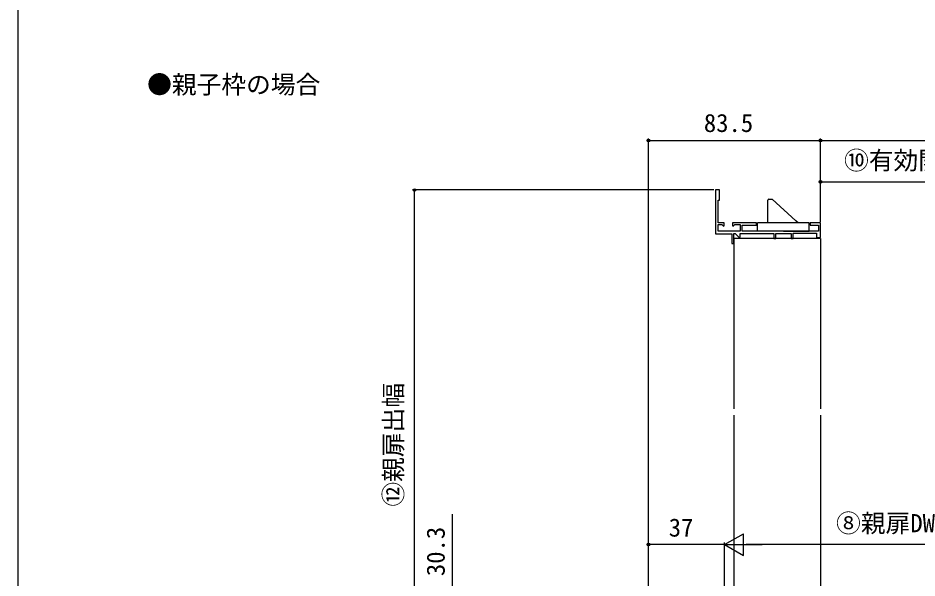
# Model space of a CAD drawing. Units: millimetres, scale not verified. Extents: x -525 to 525, y -783 to 779.
# Drawn here: x -525 to -88.9, y -330.8 to -59 of the extents above; entities that cross this region are included whole.
import ezdxf
from ezdxf.enums import TextEntityAlignment as Align

# ---------------------------------------------------------------- set-up
doc = ezdxf.new("R2010")
doc.units = ezdxf.units.MM
doc.header["$LTSCALE"] = 4
for name, color, linetype in [('0-2_USER1', 3, 'Continuous'), ('0-4_YKK_11E', 7, 'Continuous'), ('0-6_YKK_13', 4, 'Continuous'), ('0-7_YKK_D', 6, 'Continuous'), ('0-8_YKK_ZWAK', 7, 'Continuous')]:
    doc.layers.add(name, color=color, linetype=linetype)
doc.styles.add('ＭＳ ゴシック', font='')
doc.styles.get('ＭＳ ゴシック').set_extended_font_data('MS Gothic')

msp = doc.modelspace()

# ---------------------------------------------------------------- linework, layer by layer
at = {"layer": '0-4_YKK_11E'}
for points in [[(-136.729, -162.472), (-173.729, -162.472), (-173.729, -159.472), (-166.729, -159.472), (-166.729, -158.472), (-178.429, -158.472), (-178.429, -159.847), (-178.041, -160.008), (-177.305, -159.272), (-174.729, -159.272), (-174.729, -162.472), (-185.429, -162.472), (-185.429, -159.272), (-183.553, -159.272), (-182.817, -160.008), (-182.429, -159.847), (-182.429, -158.472), (-185.429, -158.472), (-185.429, -147.472), (-184.729, -147.472), (-184.729, -142.472), (-186.729, -142.472), (-186.729, -163.772), (-178.729, -163.772), (-178.729, -168.472), (-177.729, -168.472), (-177.729, -163.572), (-177.053, -163.572), (-175.117, -165.508), (-174.729, -165.347), (-174.729, -163.572), (-158.429, -163.572), (-158.429, -165.972), (-157.429, -165.972), (-157.429, -163.572), (-150.029, -163.572), (-150.029, -165.972), (-149.029, -165.972), (-149.029, -163.472), (-137.729, -163.472)], [(-137.729, -163.472), (-137.729, -165.472), (-135.729, -165.472), (-135.729, -158.472), (-140.729, -158.472), (-140.729, -159.472), (-136.729, -159.472), (-136.729, -162.472)]]:
    msp.add_lwpolyline(points, dxfattribs=at)
at = {"layer": '0-6_YKK_13'}
for p, q in [((-161.229, -158.472), (-161.229, -147.472)), ((-160.729, -146.972), (-159.729, -146.972)), ((-159.729, -146.972), (-159.229, -146.972)), ((-147.729, -157.41), (-159.229, -146.972)), ((-149.729, -158.472), (-166.229, -158.472)), ((-141.229, -158.472), (-153.729, -158.472)), ((-146.56, -158.472), (-147.729, -157.41)), ((-141.229, -162.472), (-141.229, -158.472)), ((-153.729, -162.472), (-141.229, -162.472)), ((-177.73, -166.022), (-177.73, -248.686)), ((-135.729, -165.972), (-177.729, -165.972)), ((-135.73, -165.972), (-135.73, -248.686)), ((-177.73, -251.686), (-177.73, -343.507)), ((-135.73, -251.686), (-135.73, -343.507))]:
    msp.add_line(p, q, dxfattribs=at)
msp.add_lwpolyline([(-153.729, -162.472), (-166.229, -162.472), (-166.229, -158.472)], dxfattribs=at)
msp.add_arc((-160.729, -147.472), 0.5, 90, 180, dxfattribs=at)
at = {"layer": '0-7_YKK_D'}
for p, q in [((-219.229, -362.307), (-219.229, -117.472)), ((-135.729, -157.972), (-135.729, -117.472)), ((-135.729, -157.972), (-135.729, -117.472)), ((-219.229, -118.472), (-135.729, -118.472)), ((-135.729, -118.472), (118.271, -118.472)), ((-135.729, -157.972), (-135.729, -137.472)), ((-135.729, -138.472), (-8.695, -138.471)), ((-187.429, -142.472), (-333.604, -142.472)), ((-332.604, -363.007), (-332.604, -142.472)), ((-182.229, -314.507), (-173.136, -309.257)), ((-173.136, -319.757), (-173.136, -309.257)), ((-219.229, -326.106), (-219.229, -313.507)), ((-182.229, -351.02), (-182.229, -313.507)), ((-182.229, -326.106), (-182.229, -313.507)), ((-182.229, -314.507), (-219.229, -314.507)), ((-182.229, -314.507), (-173.136, -319.757)), ((-182.229, -314.507), (-164.043, -314.507)), ((-7.694, -314.507), (-171.729, -314.507))]:
    msp.add_line(p, q, dxfattribs=at)
msp.add_lwpolyline([(-314.156, -363.007), (-314.156, -332.707), (-314.156, -299.803)], dxfattribs=at)
for centre in [(-219.229, -118.472), (-135.729, -118.472), (-135.729, -118.472), (-135.729, -138.472), (-332.604, -142.472), (-219.229, -314.507)]:
    msp.add_circle(centre, 0.637, dxfattribs=at)
at = {"layer": '0-8_YKK_ZWAK'}
msp.add_line((-525, 747.1), (-525, -782.9), dxfattribs=at)

# ---------------------------------------------------------------- texts
at = {"layer": '0-2_USER1', "style": 'ＭＳ ゴシック'}
msp.add_text('●親子枠の場合', height=8.798, dxfattribs=at).set_placement((-462.354, -98.317), align=Align.BOTTOM_LEFT)
at = {"layer": '0-7_YKK_D', "style": 'ＭＳ ゴシック'}
for s, p in [('83.5', (-192.309, -116.972)), ('⑩有効開口幅', (-124.303, -135.158)), ('⑧親扉DW', (-128.166, -311.193)), ('37', (-209.354, -313.307))]:
    msp.add_text(s, height=8.798, dxfattribs=at).set_placement(p, align=Align.BOTTOM_LEFT)
for s, p in [('⑫親扉出幅', (-335.918, -296.103)), ('30.3', (-315.356, -329.843))]:
    msp.add_text(s, height=8.798, rotation=90, dxfattribs=at).set_placement(p, align=Align.BOTTOM_LEFT)

doc.saveas('drawing.dxf')
